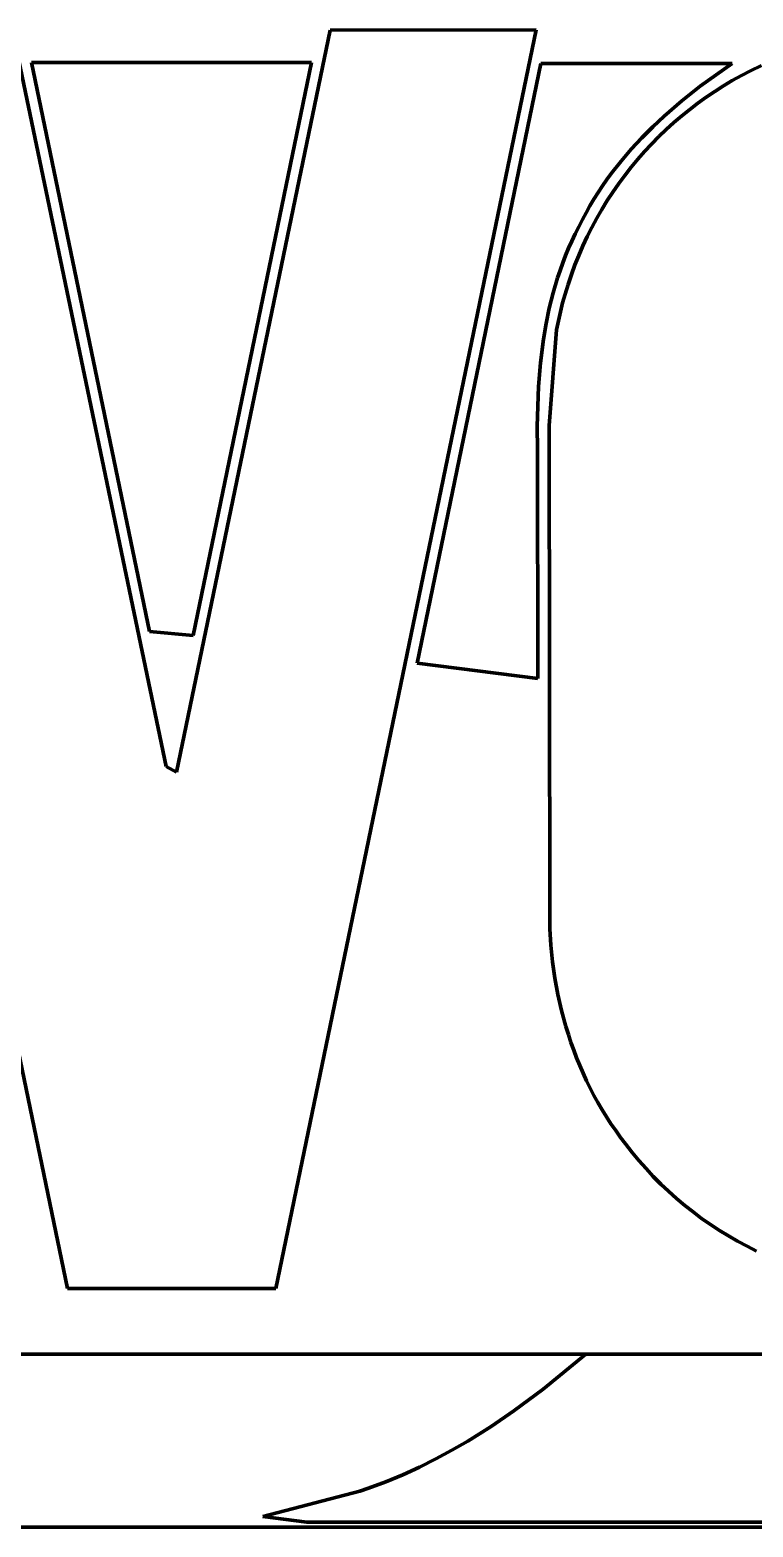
# Model space of a CAD drawing. Header units: millimetres. Extents: x 0 to 5.56, y 0 to 5.56.
# Drawn here: x 2.531 to 3.79, y 0 to 2.605 of the extents above; entities that cross this region are included whole.
import ezdxf

# ---------------------------------------------------------------- set-up
doc = ezdxf.new("R2010")
doc.units = ezdxf.units.MM
for name, color, linetype, lineweight in [('shape01', 7, 'CONTINUOUS', 100), ('shape02', 7, 'CONTINUOUS', 100), ('shape04', 7, 'CONTINUOUS', 100), ('shape05', 7, 'CONTINUOUS', 100), ('shape07', 7, 'CONTINUOUS', 100), ('shape10', 7, 'CONTINUOUS', 100), ('shape11', 7, 'CONTINUOUS', 100)]:
    doc.layers.add(name, color=color, linetype=linetype, lineweight=lineweight)

msp = doc.modelspace()

# ---------------------------------------------------------------- linework, layer by layer
at = {"layer": 'shape01'}
for p, q in [((0.301, 0.301), (3.4988, 0.301)), ((3.4988, 0.301), (3.4247, 0.2402)), ((3.4247, 0.2402), (3.3734, 0.2021)), ((3.3734, 0.2021), (3.3339, 0.1751)), ((3.3339, 0.1751), (3.2934, 0.1497)), ((3.2658, 0.1337), (3.2378, 0.1185)), ((3.2934, 0.1497), (3.2658, 0.1337)), ((3.2093, 0.1043), (3.1803, 0.091)), ((3.2378, 0.1185), (3.2093, 0.1043)), ((3.1507, 0.0788), (3.1207, 0.0676)), ((3.1803, 0.091), (3.1507, 0.0788)), ((3.1055, 0.0624), (2.9368, 0.0181)), ((3.1207, 0.0676), (3.1055, 0.0624)), ((5.5556, 0), (0, 0)), ((2.9368, 0.0181), (3.0134, 0.0086)), ((3.0134, 0.0086), (5.4588, 0.0089))]:
    msp.add_line(p, q, dxfattribs=at)
at = {"layer": 'shape02'}
for p, q in [((2.1429, 2.6051), (2.5964, 0.4152)), ((2.7686, 1.3232), (2.5011, 2.605)), ((3.054, 2.605), (2.7864, 1.3133)), ((2.959, 0.4151), (3.4122, 2.6051)), ((3.4122, 2.6051), (3.054, 2.605)), ((2.5339, 2.5482), (2.7392, 1.5581)), ((3.0212, 2.5482), (2.5339, 2.5482)), ((2.8156, 1.5513), (3.0212, 2.5482)), ((3.4204, 2.5468), (3.2054, 1.503)), ((3.7533, 2.5469), (3.4204, 2.5468)), ((3.6981, 2.5073), (3.7533, 2.5469)), ((3.7854, 2.534), (3.7695, 2.5257)), ((3.8047, 2.5435), (3.7854, 2.534)), ((3.6661, 2.4819), (3.6981, 2.5073)), ((3.7384, 2.5078), (3.7233, 2.4982)), ((3.7538, 2.517), (3.7384, 2.5078)), ((3.7695, 2.5257), (3.7538, 2.517)), ((3.6352, 2.4552), (3.6661, 2.4819)), ((3.694, 2.4777), (3.6797, 2.4668)), ((3.7085, 2.4882), (3.694, 2.4777)), ((3.7233, 2.4982), (3.7085, 2.4882)), ((3.6153, 2.4366), (3.6352, 2.4552)), ((3.6658, 2.4555), (3.6522, 2.4439)), ((3.6797, 2.4668), (3.6658, 2.4555)), ((3.5962, 2.4174), (3.6153, 2.4366)), ((3.6389, 2.4318), (3.626, 2.4194)), ((3.6522, 2.4439), (3.6389, 2.4318)), ((3.5601, 2.3769), (3.5777, 2.3975)), ((3.5777, 2.3975), (3.5962, 2.4174)), ((3.6134, 2.4066), (3.6012, 2.3935)), ((3.626, 2.4194), (3.6134, 2.4066)), ((3.5434, 2.3556), (3.5601, 2.3769)), ((3.5894, 2.38), (3.5779, 2.3662)), ((3.6012, 2.3935), (3.5894, 2.38)), ((3.5276, 2.3336), (3.5354, 2.3447)), ((3.5354, 2.3447), (3.5434, 2.3556)), ((3.5669, 2.3521), (3.5562, 2.3377)), ((3.5779, 2.3662), (3.5669, 2.3521)), ((3.5129, 2.3107), (3.5201, 2.3222)), ((3.5201, 2.3222), (3.5276, 2.3336)), ((3.5459, 2.323), (3.5361, 2.3081)), ((3.5562, 2.3377), (3.5459, 2.323)), ((3.4993, 2.2871), (3.5059, 2.299)), ((3.5059, 2.299), (3.5129, 2.3107)), ((3.5267, 2.2928), (3.5177, 2.2773)), ((3.5361, 2.3081), (3.5267, 2.2928)), ((3.4868, 2.2627), (3.4929, 2.275)), ((3.4929, 2.275), (3.4993, 2.2871)), ((3.5177, 2.2773), (3.5092, 2.2616)), ((3.4745, 2.2378), (3.4805, 2.2503)), ((3.4805, 2.2503), (3.4868, 2.2627)), ((3.5011, 2.2456), (3.4935, 2.2293)), ((3.5092, 2.2616), (3.5011, 2.2456)), ((3.4636, 2.2125), (3.4689, 2.2252)), ((3.4689, 2.2252), (3.4745, 2.2378)), ((3.4935, 2.2293), (3.4864, 2.2129)), ((3.454, 2.1868), (3.4586, 2.1997)), ((3.4586, 2.1997), (3.4636, 2.2125)), ((3.4798, 2.1963), (3.4737, 2.1794)), ((3.4864, 2.2129), (3.4798, 2.1963)), ((3.4419, 2.1475), (3.4497, 2.1738)), ((3.4497, 2.1738), (3.454, 2.1868)), ((3.468, 2.1624), (3.4629, 2.1452)), ((3.4737, 2.1794), (3.468, 2.1624)), ((3.4353, 2.1209), (3.4419, 2.1475)), ((3.4629, 2.1452), (3.4583, 2.13)), ((3.4297, 2.094), (3.4353, 2.1209)), ((3.4583, 2.13), (3.4476, 2.0835)), ((3.4252, 2.0669), (3.4297, 2.094)), ((3.42, 2.0259), (3.4252, 2.0669)), ((3.4476, 2.0835), (3.4352, 1.917)), ((3.4166, 1.9846), (3.42, 2.0259)), ((3.4144, 1.9157), (3.4166, 1.9846)), ((3.4146, 1.8746), (3.4144, 1.9157)), ((3.4352, 1.917), (3.436, 1.0554)), ((3.4151, 1.4768), (3.4146, 1.8746)), ((2.7392, 1.5581), (2.8156, 1.5513)), ((3.2054, 1.503), (3.4151, 1.4768)), ((2.7864, 1.3133), (2.7686, 1.3232)), ((3.436, 1.0554), (3.4364, 1.041)), ((3.4364, 1.041), (3.4382, 1.0123)), ((3.4382, 1.0123), (3.441, 0.9836)), ((3.441, 0.9836), (3.4451, 0.955)), ((3.4451, 0.955), (3.4503, 0.9267)), ((3.4503, 0.9267), (3.4566, 0.8986)), ((3.4566, 0.8986), (3.4642, 0.8708)), ((3.4642, 0.8708), (3.4684, 0.857)), ((3.4684, 0.857), (3.4729, 0.8433)), ((3.4729, 0.8433), (3.4777, 0.8298)), ((3.4777, 0.8298), (3.4828, 0.8163)), ((3.4828, 0.8163), (3.4883, 0.803)), ((3.4883, 0.803), (3.494, 0.7898)), ((3.494, 0.7898), (3.5, 0.7767)), ((3.5, 0.7767), (3.5063, 0.7638)), ((3.5063, 0.7638), (3.513, 0.7511)), ((3.513, 0.7511), (3.5199, 0.7385)), ((3.5199, 0.7385), (3.5272, 0.726)), ((3.5272, 0.726), (3.5347, 0.7138)), ((3.5347, 0.7138), (3.5426, 0.7017)), ((3.5426, 0.7017), (3.5508, 0.6898)), ((3.5508, 0.6898), (3.5592, 0.6781)), ((3.5592, 0.6781), (3.568, 0.6666)), ((3.568, 0.6666), (3.5794, 0.6519)), ((3.5794, 0.6519), (3.5913, 0.6376)), ((3.5913, 0.6376), (3.6036, 0.6237)), ((3.6036, 0.6237), (3.6163, 0.6101)), ((3.6163, 0.6101), (3.6294, 0.5969)), ((3.6294, 0.5969), (3.6428, 0.5842)), ((3.6428, 0.5842), (3.6567, 0.5718)), ((3.6567, 0.5718), (3.6709, 0.5598)), ((3.6709, 0.5598), (3.6855, 0.5483)), ((3.6855, 0.5483), (3.7004, 0.5372)), ((3.7004, 0.5372), (3.7157, 0.5266)), ((3.7157, 0.5266), (3.7312, 0.5163)), ((3.7312, 0.5163), (3.747, 0.5066)), ((3.747, 0.5066), (3.7631, 0.4973)), ((3.7631, 0.4973), (3.7795, 0.4885)), ((3.7795, 0.4885), (3.7961, 0.4801)), ((2.5964, 0.4152), (2.959, 0.4151)), ((3.4988, 0.301), (0.301, 0.301)), ((5.2632, 0.3013), (3.4988, 0.301))]:
    msp.add_line(p, q, dxfattribs=at)
at = {"layer": 'shape04'}
for p, q in [((3.4247, 0.2402), (3.4988, 0.301)), ((3.4988, 0.301), (5.2632, 0.3013)), ((3.3734, 0.2021), (3.4247, 0.2402)), ((3.3339, 0.1751), (3.3734, 0.2021)), ((3.2934, 0.1497), (3.3339, 0.1751)), ((3.2378, 0.1185), (3.2658, 0.1337)), ((3.2658, 0.1337), (3.2934, 0.1497)), ((3.1803, 0.091), (3.2093, 0.1043)), ((3.2093, 0.1043), (3.2378, 0.1185)), ((3.1207, 0.0676), (3.1507, 0.0788)), ((3.1507, 0.0788), (3.1803, 0.091)), ((2.9368, 0.0181), (3.1055, 0.0624)), ((3.1055, 0.0624), (3.1207, 0.0676)), ((3.0134, 0.0086), (2.9368, 0.0181)), ((5.4588, 0.0089), (3.0134, 0.0086))]:
    msp.add_line(p, q, dxfattribs=at)
at = {"layer": 'shape05'}
for p, q in [((2.5964, 0.4152), (2.1429, 2.6051)), ((2.5011, 2.605), (2.7686, 1.3232)), ((2.7864, 1.3133), (3.054, 2.605)), ((3.4122, 2.6051), (2.959, 0.4151)), ((3.054, 2.605), (3.4122, 2.6051)), ((2.7686, 1.3232), (2.7864, 1.3133)), ((2.959, 0.4151), (2.5964, 0.4152))]:
    msp.add_line(p, q, dxfattribs=at)
at = {"layer": 'shape07'}
for p, q in [((3.7695, 2.5257), (3.7854, 2.534)), ((3.7854, 2.534), (3.8047, 2.5435)), ((3.7233, 2.4982), (3.7384, 2.5078)), ((3.7384, 2.5078), (3.7538, 2.517)), ((3.7538, 2.517), (3.7695, 2.5257)), ((3.6797, 2.4668), (3.694, 2.4777)), ((3.694, 2.4777), (3.7085, 2.4882)), ((3.7085, 2.4882), (3.7233, 2.4982)), ((3.6522, 2.4439), (3.6658, 2.4555)), ((3.6658, 2.4555), (3.6797, 2.4668)), ((3.626, 2.4194), (3.6389, 2.4318)), ((3.6389, 2.4318), (3.6522, 2.4439)), ((3.6012, 2.3935), (3.6134, 2.4066)), ((3.6134, 2.4066), (3.626, 2.4194)), ((3.5779, 2.3662), (3.5894, 2.38)), ((3.5894, 2.38), (3.6012, 2.3935)), ((3.5562, 2.3377), (3.5669, 2.3521)), ((3.5669, 2.3521), (3.5779, 2.3662)), ((3.5361, 2.3081), (3.5459, 2.323)), ((3.5459, 2.323), (3.5562, 2.3377)), ((3.5177, 2.2773), (3.5267, 2.2928)), ((3.5267, 2.2928), (3.5361, 2.3081)), ((3.5092, 2.2616), (3.5177, 2.2773)), ((3.4935, 2.2293), (3.5011, 2.2456)), ((3.5011, 2.2456), (3.5092, 2.2616)), ((3.4864, 2.2129), (3.4935, 2.2293)), ((3.4737, 2.1794), (3.4798, 2.1963)), ((3.4798, 2.1963), (3.4864, 2.2129)), ((3.4629, 2.1452), (3.468, 2.1624)), ((3.468, 2.1624), (3.4737, 2.1794)), ((3.4583, 2.13), (3.4629, 2.1452)), ((3.4476, 2.0835), (3.4583, 2.13)), ((3.4352, 1.917), (3.4476, 2.0835)), ((3.436, 1.0554), (3.4352, 1.917)), ((3.4364, 1.041), (3.436, 1.0554)), ((3.4382, 1.0123), (3.4364, 1.041)), ((3.441, 0.9836), (3.4382, 1.0123)), ((3.4451, 0.955), (3.441, 0.9836)), ((3.4503, 0.9267), (3.4451, 0.955)), ((3.4566, 0.8986), (3.4503, 0.9267)), ((3.4642, 0.8708), (3.4566, 0.8986)), ((3.4684, 0.857), (3.4642, 0.8708)), ((3.4729, 0.8433), (3.4684, 0.857)), ((3.4777, 0.8298), (3.4729, 0.8433)), ((3.4828, 0.8163), (3.4777, 0.8298)), ((3.4883, 0.803), (3.4828, 0.8163)), ((3.494, 0.7898), (3.4883, 0.803)), ((3.5, 0.7767), (3.494, 0.7898)), ((3.5063, 0.7638), (3.5, 0.7767)), ((3.513, 0.7511), (3.5063, 0.7638)), ((3.5199, 0.7385), (3.513, 0.7511)), ((3.5272, 0.726), (3.5199, 0.7385)), ((3.5347, 0.7138), (3.5272, 0.726)), ((3.5426, 0.7017), (3.5347, 0.7138)), ((3.5508, 0.6898), (3.5426, 0.7017)), ((3.5592, 0.6781), (3.5508, 0.6898)), ((3.568, 0.6666), (3.5592, 0.6781)), ((3.5794, 0.6519), (3.568, 0.6666)), ((3.5913, 0.6376), (3.5794, 0.6519)), ((3.6036, 0.6237), (3.5913, 0.6376)), ((3.6163, 0.6101), (3.6036, 0.6237)), ((3.6294, 0.5969), (3.6163, 0.6101)), ((3.6428, 0.5842), (3.6294, 0.5969)), ((3.6567, 0.5718), (3.6428, 0.5842)), ((3.6709, 0.5598), (3.6567, 0.5718)), ((3.6855, 0.5483), (3.6709, 0.5598)), ((3.7004, 0.5372), (3.6855, 0.5483)), ((3.7157, 0.5266), (3.7004, 0.5372)), ((3.7312, 0.5163), (3.7157, 0.5266)), ((3.747, 0.5066), (3.7312, 0.5163)), ((3.7631, 0.4973), (3.747, 0.5066)), ((3.7795, 0.4885), (3.7631, 0.4973)), ((3.7961, 0.4801), (3.7795, 0.4885))]:
    msp.add_line(p, q, dxfattribs=at)
at = {"layer": 'shape10'}
for p, q in [((2.5339, 2.5482), (3.0212, 2.5482)), ((2.7392, 1.5581), (2.5339, 2.5482)), ((3.0212, 2.5482), (2.8156, 1.5513)), ((2.8156, 1.5513), (2.7392, 1.5581))]:
    msp.add_line(p, q, dxfattribs=at)
at = {"layer": 'shape11'}
for p, q in [((3.2054, 1.503), (3.4204, 2.5468)), ((3.4204, 2.5468), (3.7533, 2.5469)), ((3.7533, 2.5469), (3.6981, 2.5073)), ((3.6981, 2.5073), (3.6661, 2.4819)), ((3.6661, 2.4819), (3.6352, 2.4552)), ((3.6352, 2.4552), (3.6153, 2.4366)), ((3.6153, 2.4366), (3.5962, 2.4174)), ((3.5777, 2.3975), (3.5601, 2.3769)), ((3.5962, 2.4174), (3.5777, 2.3975)), ((3.5601, 2.3769), (3.5434, 2.3556)), ((3.5354, 2.3447), (3.5276, 2.3336)), ((3.5434, 2.3556), (3.5354, 2.3447)), ((3.5201, 2.3222), (3.5129, 2.3107)), ((3.5276, 2.3336), (3.5201, 2.3222)), ((3.5059, 2.299), (3.4993, 2.2871)), ((3.5129, 2.3107), (3.5059, 2.299)), ((3.4929, 2.275), (3.4868, 2.2627)), ((3.4993, 2.2871), (3.4929, 2.275)), ((3.4805, 2.2503), (3.4745, 2.2378)), ((3.4868, 2.2627), (3.4805, 2.2503)), ((3.4689, 2.2252), (3.4636, 2.2125)), ((3.4745, 2.2378), (3.4689, 2.2252)), ((3.4586, 2.1997), (3.454, 2.1868)), ((3.4636, 2.2125), (3.4586, 2.1997)), ((3.4497, 2.1738), (3.4419, 2.1475)), ((3.454, 2.1868), (3.4497, 2.1738)), ((3.4419, 2.1475), (3.4353, 2.1209)), ((3.4353, 2.1209), (3.4297, 2.094)), ((3.4297, 2.094), (3.4252, 2.0669)), ((3.4252, 2.0669), (3.42, 2.0259)), ((3.42, 2.0259), (3.4166, 1.9846)), ((3.4166, 1.9846), (3.4144, 1.9157)), ((3.4144, 1.9157), (3.4146, 1.8746)), ((3.4146, 1.8746), (3.4151, 1.4768)), ((3.4151, 1.4768), (3.2054, 1.503))]:
    msp.add_line(p, q, dxfattribs=at)

doc.saveas('drawing.dxf')
